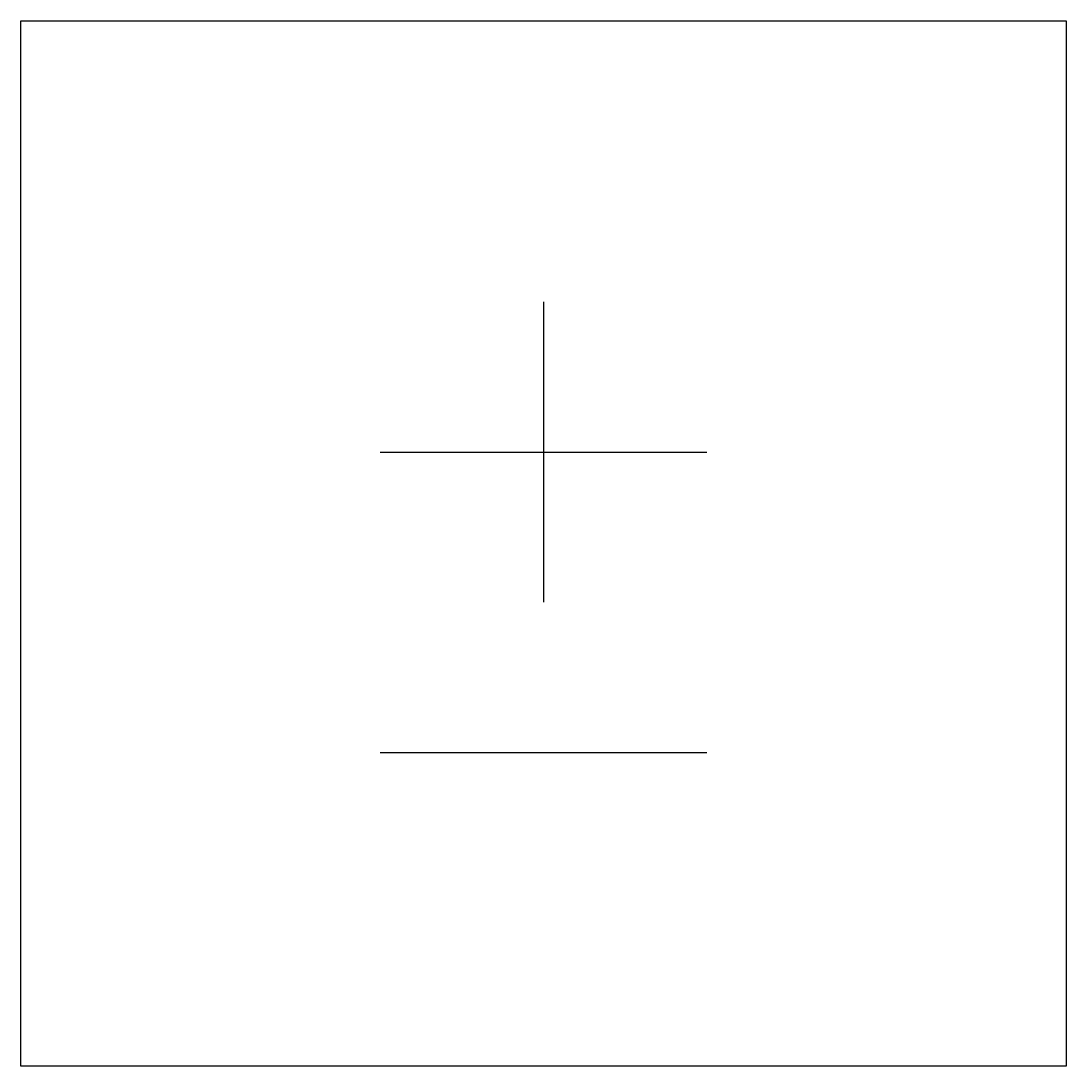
# Model space of a CAD drawing. Extents: x 2.78 to 8.07, y -2.78 to 2.51.
import ezdxf

# ---------------------------------------------------------------- set-up
doc = ezdxf.new("R2010")
doc.units = 0
doc.layers.add('DEFAULT_255_2_778', color=255, linetype='CONTINUOUS')

msp = doc.modelspace()

# ---------------------------------------------------------------- linework, layer by layer
at = {"layer": 'DEFAULT_255_2_778'}
for p, q in [((2.7782, 2.5135), (8.0699, 2.5135)), ((2.7782, -2.7782), (2.7782, 2.5135)), ((8.0699, 2.5135), (8.0699, -2.7782)), ((5.424, 1.0915), (5.424, -0.4299)), ((4.5972, 0.3308), (6.2508, 0.3308)), ((4.5972, -1.1906), (6.2508, -1.1906)), ((8.0699, -2.7782), (2.7782, -2.7782))]:
    msp.add_line(p, q, dxfattribs=at)

doc.saveas('drawing.dxf')
